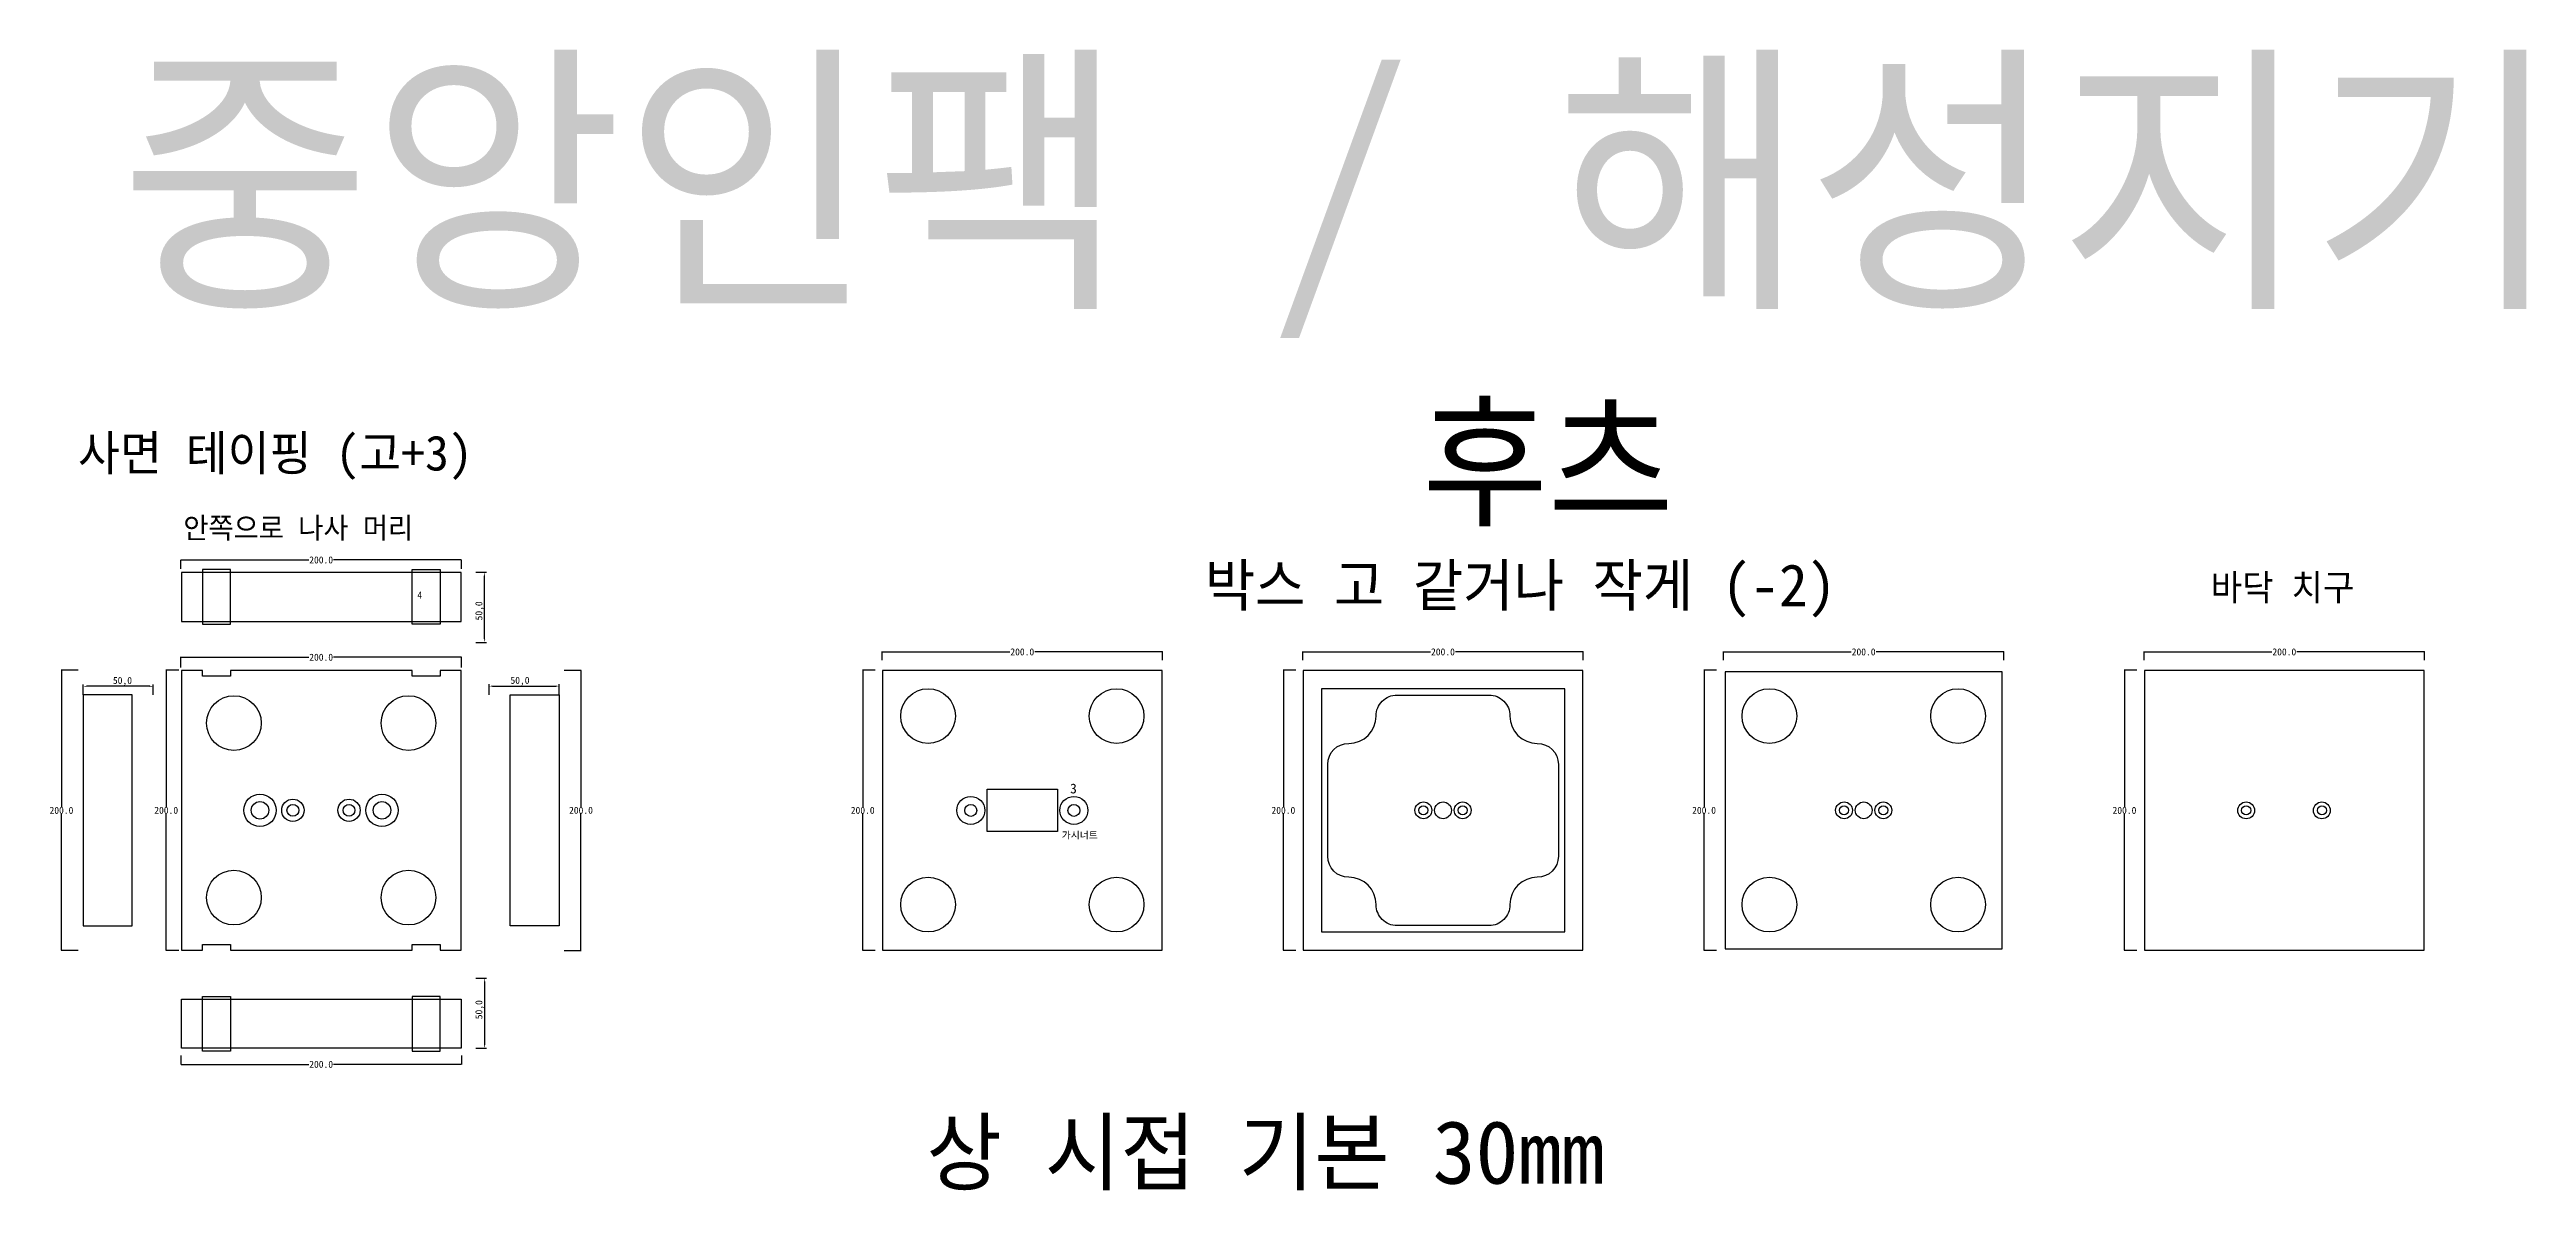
# Model space of a CAD drawing. Header units: millimetres. Extents: x 484 to 2250, y 265 to 1079.
import ezdxf

# ---------------------------------------------------------------- set-up
doc = ezdxf.new("R2010")
doc.units = ezdxf.units.MM
for name, color, linetype in [('TEXT', 7, 'Continuous'), ('볼트 구멍', 7, 'Continuous'), ('치구', 7, 'Continuous'), ('치수', 7, 'Continuous')]:
    doc.layers.add(name, color=color, linetype=linetype)
doc.dimstyles.new('ISO-25', dxfattribs={"dimtxt": 2.5, "dimasz": 2.5, "dimexe": 1.25, "dimexo": 0.625, "dimtad": 1, "dimtxsty": 'Standard', "dimcen": 2.5, "dimadec": 0, "dimazin": 0, "dimtfac": 1, "dimtmove": 0, "dimatfit": 3, "dimfxl": 0, "dimarcsym": 0})
doc.dimstyles.get("Standard").update_dxf_attribs({"dimtxt": 7, "dimasz": 0.18, "dimexe": 0.18, "dimexo": 0.0625, "dimgap": 0.09, "dimtad": 0, "dimtih": 1, "dimtoh": 1, "dimdec": 1, "dimzin": 0, "dimdsep": 46, "dimtxsty": 'Standard', "dimcen": 0.09, "dimadec": 0, "dimazin": 0, "dimtfac": 1, "dimtdec": 1, "dimtofl": 0, "dimtmove": 0, "dimatfit": 3, "dimfxl": 0, "dimtolj": 1, "dimtzin": 0, "dimarcsym": 0})

# ---------------------------------------------------------------- blocks, each defined once
blk = doc.blocks.new('*D20')
at = {"layer": 'Defpoints', "color": 0}
for p in [(1677.3, 643), (1877.3, 648.9), (1877.3, 643)]:
    blk.add_point(p, dxfattribs=at)
at = {"layer": '치수', "color": 0, "lineweight": -2}
for p, q in [((1677.3, 643.1), (1677.3, 649.1)), ((1677.5, 648.9), (1768.5, 648.9)), ((1877.2, 648.9), (1786.2, 648.9)), ((1877.3, 643.1), (1877.3, 649.1))]:
    blk.add_line(p, q, dxfattribs=at)
at = {"layer": '치수', "color": 0}
for points in [[(1677.5, 648.9), (1677.5, 648.9), (1677.3, 648.9)], [(1877.2, 648.9), (1877.2, 648.9), (1877.3, 648.9)]]:
    blk.add_solid(points, dxfattribs=at)
at = {"layer": '치수', "color": 0, "insert": (1777.3, 648.9), "char_height": 5, "attachment_point": 5}
blk.add_mtext('\\A1;200.0', dxfattribs=at)
blk = doc.blocks.new('*D21')
at = {"layer": 'Defpoints', "color": 0}
for p in [(850.5, 635.9), (850.5, 435.9), (862.6, 435.9)]:
    blk.add_point(p, dxfattribs=at)
at = {"layer": '치수', "color": 0, "lineweight": -2}
for p, q in [((850.6, 635.9), (862.7, 635.9)), ((862.6, 635.7), (862.6, 538.5)), ((862.6, 436.1), (862.6, 533.3)), ((850.6, 435.9), (862.7, 435.9))]:
    blk.add_line(p, q, dxfattribs=at)
at = {"layer": '치수', "color": 0}
for points in [[(862.5, 635.7), (862.6, 635.7), (862.6, 635.9)], [(862.5, 436.1), (862.6, 436.1), (862.6, 435.9)]]:
    blk.add_solid(points, dxfattribs=at)
at = {"layer": '치수', "color": 0, "insert": (862.6, 535.9), "char_height": 5, "attachment_point": 5}
blk.add_mtext('\\A1;200.0', dxfattribs=at)
blk = doc.blocks.new('*D22')
at = {"layer": 'Defpoints', "color": 0}
for p in [(575.9, 635.9), (566.8, 435.9), (575.9, 435.9)]:
    blk.add_point(p, dxfattribs=at)
at = {"layer": '치수', "color": 0, "lineweight": -2}
for p, q in [((575.8, 635.9), (566.6, 635.9)), ((566.8, 635.7), (566.8, 538.5)), ((566.8, 436.1), (566.8, 533.3)), ((575.8, 435.9), (566.6, 435.9))]:
    blk.add_line(p, q, dxfattribs=at)
at = {"layer": '치수', "color": 0}
for points in [[(566.8, 635.7), (566.8, 635.7), (566.8, 635.9)], [(566.8, 436.1), (566.8, 436.1), (566.8, 435.9)]]:
    blk.add_solid(points, dxfattribs=at)
at = {"layer": '치수', "color": 0, "insert": (566.8, 535.9), "char_height": 5, "attachment_point": 5}
blk.add_mtext('\\A1;200.0', dxfattribs=at)
blk = doc.blocks.new('*D23')
at = {"layer": 'Defpoints', "color": 0}
for p in [(504.2, 635.9), (492.1, 435.9), (504.2, 435.9)]:
    blk.add_point(p, dxfattribs=at)
at = {"layer": '치수', "color": 0, "lineweight": -2}
for p, q in [((504.1, 635.9), (491.9, 635.9)), ((492.1, 635.7), (492.1, 538.5)), ((492.1, 436.1), (492.1, 533.3)), ((504.1, 435.9), (491.9, 435.9))]:
    blk.add_line(p, q, dxfattribs=at)
at = {"layer": '치수', "color": 0}
for points in [[(492.1, 635.7), (492.2, 635.7), (492.1, 635.9)], [(492.1, 436.1), (492.2, 436.1), (492.1, 435.9)]]:
    blk.add_solid(points, dxfattribs=at)
at = {"layer": '치수', "color": 0, "insert": (492.1, 535.9), "char_height": 5, "attachment_point": 5}
blk.add_mtext('\\A1;200.0', dxfattribs=at)
blk = doc.blocks.new('*D24')
at = {"layer": 'Defpoints', "color": 0}
for p in [(577.3, 361.1), (777.3, 361.1), (777.3, 354.7)]:
    blk.add_point(p, dxfattribs=at)
at = {"layer": '치수', "color": 0, "lineweight": -2}
for p, q in [((577.3, 361), (577.3, 354.5)), ((577.5, 354.7), (668.5, 354.7)), ((777.2, 354.7), (686.2, 354.7)), ((777.3, 361), (777.3, 354.5))]:
    blk.add_line(p, q, dxfattribs=at)
at = {"layer": '치수', "color": 0}
for points in [[(577.5, 354.7), (577.5, 354.6), (577.3, 354.7)], [(777.2, 354.7), (777.2, 354.6), (777.3, 354.7)]]:
    blk.add_solid(points, dxfattribs=at)
at = {"layer": '치수', "color": 0, "insert": (677.3, 354.7), "char_height": 5, "attachment_point": 5}
blk.add_mtext('\\A1;200.0', dxfattribs=at)
blk = doc.blocks.new('*D25')
at = {"layer": 'Defpoints', "color": 0}
for p in [(787, 416.2), (787, 366.2), (793.9, 366.2)]:
    blk.add_point(p, dxfattribs=at)
at = {"layer": '치수', "color": 0, "lineweight": -2}
for p, q in [((787.6, 416.2), (795.2, 416.2)), ((793.9, 413.7), (793.9, 368.7)), ((787.6, 366.2), (795.2, 366.2))]:
    blk.add_line(p, q, dxfattribs=at)
at = {"layer": '치수', "color": 0}
for points in [[(793.5, 413.7), (794.3, 413.7), (793.9, 416.2)], [(793.5, 368.7), (794.3, 368.7), (793.9, 366.2)]]:
    blk.add_solid(points, dxfattribs=at)
at = {"layer": '치수', "color": 0, "insert": (790.4, 393.7), "char_height": 5, "attachment_point": 5, "rotation": 90}
blk.add_mtext('50,0', dxfattribs=at)
blk = doc.blocks.new('*D26')
at = {"layer": 'Defpoints', "color": 0}
for p in [(507.6, 624.4), (507.6, 617.7), (557.6, 617.6)]:
    blk.add_point(p, dxfattribs=at)
at = {"layer": '치수', "color": 0, "lineweight": -2}
for p, q in [((507.6, 618.3), (507.6, 625.7)), ((555.1, 624.4), (510.1, 624.4)), ((557.6, 618.2), (557.6, 625.7))]:
    blk.add_line(p, q, dxfattribs=at)
at = {"layer": '치수', "color": 0}
for points in [[(510.1, 624.8), (510.1, 624), (507.6, 624.4)], [(555.1, 624.8), (555.1, 624), (557.6, 624.4)]]:
    blk.add_solid(points, dxfattribs=at)
at = {"layer": '치수', "color": 0, "insert": (535.6, 627.9), "char_height": 5, "attachment_point": 5}
blk.add_mtext('50,0', dxfattribs=at)
blk = doc.blocks.new('*D27')
at = {"layer": 'Defpoints', "color": 0}
for p in [(577.3, 637.7), (777.3, 645.1), (777.3, 637.7)]:
    blk.add_point(p, dxfattribs=at)
at = {"layer": '치수', "color": 0, "lineweight": -2}
for p, q in [((577.3, 637.8), (577.3, 645.3)), ((577.5, 645.1), (668.5, 645.1)), ((777.2, 645.1), (686.2, 645.1)), ((777.3, 637.8), (777.3, 645.3))]:
    blk.add_line(p, q, dxfattribs=at)
at = {"layer": '치수', "color": 0}
for points in [[(577.5, 645.2), (577.5, 645.1), (577.3, 645.1)], [(777.2, 645.2), (777.2, 645.1), (777.3, 645.1)]]:
    blk.add_solid(points, dxfattribs=at)
at = {"layer": '치수', "color": 0, "insert": (677.3, 645.1), "char_height": 5, "attachment_point": 5}
blk.add_mtext('\\A1;200.0', dxfattribs=at)
blk = doc.blocks.new('*D28')
at = {"layer": 'Defpoints', "color": 0}
for p in [(577.3, 708.1), (777.3, 714.5), (777.3, 708.1)]:
    blk.add_point(p, dxfattribs=at)
at = {"layer": '치수', "color": 0, "lineweight": -2}
for p, q in [((577.3, 708.2), (577.3, 714.7)), ((577.5, 714.5), (668.5, 714.5)), ((777.2, 714.5), (686.2, 714.5)), ((777.3, 708.2), (777.3, 714.7))]:
    blk.add_line(p, q, dxfattribs=at)
at = {"layer": '치수', "color": 0}
for points in [[(577.5, 714.5), (577.5, 714.5), (577.3, 714.5)], [(777.2, 714.5), (777.2, 714.5), (777.3, 714.5)]]:
    blk.add_solid(points, dxfattribs=at)
at = {"layer": '치수', "color": 0, "insert": (677.3, 714.5), "char_height": 5, "attachment_point": 5}
blk.add_mtext('\\A1;200.0', dxfattribs=at)
blk = doc.blocks.new('*D29')
at = {"layer": 'Defpoints', "color": 0}
for p in [(787, 705.7), (793.9, 705.7), (787, 655.7)]:
    blk.add_point(p, dxfattribs=at)
at = {"layer": '치수', "color": 0, "lineweight": -2}
for p, q in [((787.6, 705.7), (795.2, 705.7)), ((793.9, 658.2), (793.9, 703.2)), ((787.6, 655.7), (795.2, 655.7))]:
    blk.add_line(p, q, dxfattribs=at)
at = {"layer": '치수', "color": 0}
for points in [[(793.5, 703.2), (794.3, 703.2), (793.9, 705.7)], [(793.5, 658.2), (794.3, 658.2), (793.9, 655.7)]]:
    blk.add_solid(points, dxfattribs=at)
at = {"layer": '치수', "color": 0, "insert": (790.4, 678.2), "char_height": 5, "attachment_point": 5, "rotation": 90}
blk.add_mtext('50,0', dxfattribs=at)
blk = doc.blocks.new('*D30')
at = {"layer": 'Defpoints', "color": 0}
for p in [(847.1, 624.5), (797.1, 617.7), (847.1, 617.7)]:
    blk.add_point(p, dxfattribs=at)
at = {"layer": '치수', "color": 0, "lineweight": -2}
for p, q in [((797.1, 618.3), (797.1, 625.8)), ((799.6, 624.5), (844.6, 624.5)), ((847.1, 618.3), (847.1, 625.8))]:
    blk.add_line(p, q, dxfattribs=at)
at = {"layer": '치수', "color": 0}
for points in [[(799.6, 624.9), (799.6, 624.1), (797.1, 624.5)], [(844.6, 624.9), (844.6, 624.1), (847.1, 624.5)]]:
    blk.add_solid(points, dxfattribs=at)
at = {"layer": '치수', "color": 0, "insert": (819.1, 628), "char_height": 5, "attachment_point": 5}
blk.add_mtext('50,0', dxfattribs=at)
blk = doc.blocks.new('*D31')
at = {"layer": 'Defpoints', "color": 0}
for p in [(1072.5, 635.9), (1063.5, 435.9), (1072.5, 435.9)]:
    blk.add_point(p, dxfattribs=at)
at = {"layer": '치수', "color": 0, "lineweight": -2}
for p, q in [((1072.4, 635.9), (1063.4, 635.9)), ((1063.5, 635.7), (1063.5, 538.5)), ((1063.5, 436.1), (1063.5, 533.3)), ((1072.4, 435.9), (1063.4, 435.9))]:
    blk.add_line(p, q, dxfattribs=at)
at = {"layer": '치수', "color": 0}
for points in [[(1063.5, 635.7), (1063.6, 635.7), (1063.5, 635.9)], [(1063.5, 436.1), (1063.6, 436.1), (1063.5, 435.9)]]:
    blk.add_solid(points, dxfattribs=at)
at = {"layer": '치수', "color": 0, "insert": (1063.5, 535.9), "char_height": 5, "attachment_point": 5}
blk.add_mtext('\\A1;200.0', dxfattribs=at)
blk = doc.blocks.new('*D32')
at = {"layer": 'Defpoints', "color": 0}
for p in [(1372.5, 635.9), (1363.5, 435.9), (1372.5, 435.9)]:
    blk.add_point(p, dxfattribs=at)
at = {"layer": '치수', "color": 0, "lineweight": -2}
for p, q in [((1372.4, 635.9), (1363.4, 635.9)), ((1363.5, 635.7), (1363.5, 538.5)), ((1363.5, 436.1), (1363.5, 533.3)), ((1372.4, 435.9), (1363.4, 435.9))]:
    blk.add_line(p, q, dxfattribs=at)
at = {"layer": '치수', "color": 0}
for points in [[(1363.5, 635.7), (1363.6, 635.7), (1363.5, 635.9)], [(1363.5, 436.1), (1363.6, 436.1), (1363.5, 435.9)]]:
    blk.add_solid(points, dxfattribs=at)
at = {"layer": '치수', "color": 0, "insert": (1363.5, 535.9), "char_height": 5, "attachment_point": 5}
blk.add_mtext('\\A1;200.0', dxfattribs=at)
blk = doc.blocks.new('*D33')
at = {"layer": 'Defpoints', "color": 0}
for p in [(1672.5, 635.9), (1663.5, 435.9), (1672.5, 435.9)]:
    blk.add_point(p, dxfattribs=at)
at = {"layer": '치수', "color": 0, "lineweight": -2}
for p, q in [((1672.4, 635.9), (1663.4, 635.9)), ((1663.5, 635.7), (1663.5, 538.5)), ((1663.5, 436.1), (1663.5, 533.3)), ((1672.4, 435.9), (1663.4, 435.9))]:
    blk.add_line(p, q, dxfattribs=at)
at = {"layer": '치수', "color": 0}
for points in [[(1663.5, 635.7), (1663.6, 635.7), (1663.5, 635.9)], [(1663.5, 436.1), (1663.6, 436.1), (1663.5, 435.9)]]:
    blk.add_solid(points, dxfattribs=at)
at = {"layer": '치수', "color": 0, "insert": (1663.5, 535.9), "char_height": 5, "attachment_point": 5}
blk.add_mtext('\\A1;200.0', dxfattribs=at)
blk = doc.blocks.new('*D34')
at = {"layer": 'Defpoints', "color": 0}
for p in [(1077.3, 643), (1277.3, 648.9), (1277.3, 643)]:
    blk.add_point(p, dxfattribs=at)
at = {"layer": '치수', "color": 0, "lineweight": -2}
for p, q in [((1077.3, 643.1), (1077.3, 649.1)), ((1077.5, 648.9), (1168.5, 648.9)), ((1277.2, 648.9), (1186.2, 648.9)), ((1277.3, 643.1), (1277.3, 649.1))]:
    blk.add_line(p, q, dxfattribs=at)
at = {"layer": '치수', "color": 0}
for points in [[(1077.5, 648.9), (1077.5, 648.9), (1077.3, 648.9)], [(1277.2, 648.9), (1277.2, 648.9), (1277.3, 648.9)]]:
    blk.add_solid(points, dxfattribs=at)
at = {"layer": '치수', "color": 0, "insert": (1177.3, 648.9), "char_height": 5, "attachment_point": 5}
blk.add_mtext('\\A1;200.0', dxfattribs=at)
blk = doc.blocks.new('*D35')
at = {"layer": 'Defpoints', "color": 0}
for p in [(1377.3, 643), (1577.3, 648.9), (1577.3, 643)]:
    blk.add_point(p, dxfattribs=at)
at = {"layer": '치수', "color": 0, "lineweight": -2}
for p, q in [((1377.3, 643.1), (1377.3, 649.1)), ((1377.5, 648.9), (1468.5, 648.9)), ((1577.2, 648.9), (1486.2, 648.9)), ((1577.3, 643.1), (1577.3, 649.1))]:
    blk.add_line(p, q, dxfattribs=at)
at = {"layer": '치수', "color": 0}
for points in [[(1377.5, 648.9), (1377.5, 648.9), (1377.3, 648.9)], [(1577.2, 648.9), (1577.2, 648.9), (1577.3, 648.9)]]:
    blk.add_solid(points, dxfattribs=at)
at = {"layer": '치수', "color": 0, "insert": (1477.3, 648.9), "char_height": 5, "attachment_point": 5}
blk.add_mtext('\\A1;200.0', dxfattribs=at)
blk = doc.blocks.new('*D36')
at = {"layer": 'Defpoints', "color": 0}
for p in [(1972.2, 635.9), (1963.3, 435.9), (1972.2, 435.9)]:
    blk.add_point(p, dxfattribs=at)
at = {"layer": '치수', "color": 0, "lineweight": -2}
for p, q in [((1972.1, 635.9), (1963.1, 635.9)), ((1963.3, 635.7), (1963.3, 538.5)), ((1963.3, 436.1), (1963.3, 533.3)), ((1972.1, 435.9), (1963.1, 435.9))]:
    blk.add_line(p, q, dxfattribs=at)
at = {"layer": '치수', "color": 0}
for points in [[(1963.3, 635.7), (1963.3, 635.7), (1963.3, 635.9)], [(1963.3, 436.1), (1963.3, 436.1), (1963.3, 435.9)]]:
    blk.add_solid(points, dxfattribs=at)
at = {"layer": '치수', "color": 0, "insert": (1963.3, 535.9), "char_height": 5, "attachment_point": 5}
blk.add_mtext('\\A1;200.0', dxfattribs=at)
blk = doc.blocks.new('*D37')
at = {"layer": 'Defpoints', "color": 0}
for p in [(1977.3, 643), (2177.3, 648.9), (2177.3, 643)]:
    blk.add_point(p, dxfattribs=at)
at = {"layer": '치수', "color": 0, "lineweight": -2}
for p, q in [((1977.3, 643.1), (1977.3, 649.1)), ((1977.5, 648.9), (2068.5, 648.9)), ((2177.2, 648.9), (2086.2, 648.9)), ((2177.3, 643.1), (2177.3, 649.1))]:
    blk.add_line(p, q, dxfattribs=at)
at = {"layer": '치수', "color": 0}
for points in [[(1977.5, 648.9), (1977.5, 648.9), (1977.3, 648.9)], [(2177.2, 648.9), (2177.2, 648.9), (2177.3, 648.9)]]:
    blk.add_solid(points, dxfattribs=at)
at = {"layer": '치수', "color": 0, "insert": (2077.3, 648.9), "char_height": 5, "attachment_point": 5}
blk.add_mtext('\\A1;200.0', dxfattribs=at)

msp = doc.modelspace()

# ---------------------------------------------------------------- linework, layer by layer
at = {"layer": '볼트 구멍', "color": 3}
msp.add_lwpolyline([(1202.35, 520.92), (1152.35, 520.92), (1152.35, 550.92), (1202.35, 550.92)], close=True, dxfattribs=at)
at = {"layer": '볼트 구멍', "color": 2}
for centre, radius in [((633.67, 535.92), 11.5), ((657.17, 535.92), 8), ((697.17, 535.92), 8), ((720.67, 535.92), 11.5)]:
    msp.add_circle(centre, radius, dxfattribs=at)
at = {"layer": '볼트 구멍', "color": 3}
for centre, radius in [((633.67, 535.92), 6.25), ((657.17, 535.92), 4.25), ((697.17, 535.92), 4.25), ((720.67, 535.92), 6.25), ((1140.6, 535.86), 4.25), ((1214.1, 535.86), 4.25), ((1463.35, 535.92), 3.25), ((1477.35, 535.92), 6), ((1491.35, 535.92), 3.25), ((1763.35, 535.92), 3.25), ((1777.35, 535.92), 6), ((1791.35, 535.92), 3.25), ((2050.1, 535.86), 3.25), ((2104.1, 535.86), 3.25)]:
    msp.add_circle(centre, radius, dxfattribs=at)
at = {"layer": '볼트 구멍', "color": 1}
for centre in [(1140.6, 535.86), (1214.1, 535.86)]:
    msp.add_circle(centre, 10, dxfattribs=at)
at = {"layer": '볼트 구멍', "color": 6}
for centre in [(1463.35, 535.92), (1491.35, 535.92), (1763.35, 535.92), (1791.35, 535.92), (2050.1, 535.86), (2104.1, 535.86)]:
    msp.add_circle(centre, 6, dxfattribs=at)
at = {"layer": '치구', "color": 1}
for points in [[(592.6, 668.67), (612.6, 668.67), (612.6, 707.67), (592.6, 707.67)], [(762.1, 668.67), (742.1, 668.67), (742.1, 707.67), (762.1, 707.67)], [(592.6, 403.17), (612.6, 403.17), (612.6, 364.18), (592.6, 364.18)], [(762.1, 403.17), (742.1, 403.17), (742.1, 364.18), (762.1, 364.18)]]:
    msp.add_lwpolyline(points, close=True, dxfattribs=at)
at = {"layer": '치구'}
for points in [[(577.6, 670.67), (777.1, 670.67), (777.1, 705.67), (577.6, 705.67)], [(542.6, 618.27), (507.6, 618.27), (507.6, 453.57), (542.6, 453.57)], [(577.6, 436.17), (592.6, 436.17), (592.6, 440.17), (612.6, 440.17), (612.6, 436.17), (742.1, 436.17), (742.1, 440.17), (762.1, 440.17), (762.1, 436.17), (777.1, 436.17), (777.1, 635.67), (762.1, 635.67), (762.1, 631.67), (742.1, 631.67), (742.1, 635.67), (612.6, 635.67), (612.6, 631.67), (592.6, 631.67), (592.6, 635.67), (577.6, 635.67)], [(812.1, 618.27), (847.1, 618.27), (847.1, 453.57), (812.1, 453.57)], [(1077.6, 635.67), (1077.6, 436.17), (1277.1, 436.17), (1277.1, 635.67)], [(1377.6, 635.67), (1377.6, 436.17), (1577.1, 436.17), (1577.1, 635.67)], [(1390.6, 622.67), (1390.6, 449.17), (1564.1, 449.17), (1564.1, 622.67)], [(1678.6, 634.67), (1678.6, 437.17), (1876.1, 437.17), (1876.1, 634.67)], [(1977.6, 635.67), (1977.6, 436.17), (2177.1, 436.17), (2177.1, 635.67)], [(577.6, 401.17), (777.1, 401.17), (777.1, 366.17), (577.6, 366.17)]]:
    msp.add_lwpolyline(points, close=True, dxfattribs=at)
msp.add_lwpolyline([(1444.6, 618.17), (1510.1, 618.17, -0.4142136), (1525.1, 603.17, 0.4142135), (1544.6, 583.67, -0.4142134), (1559.6, 568.67), (1559.6, 503.17, -0.4142134), (1544.6, 488.17, 0.4142135), (1525.1, 468.67, -0.4142136), (1510.1, 453.67), (1444.6, 453.67, -0.4142136), (1429.6, 468.67, 0.4142135), (1410.1, 488.17, -0.4142134), (1395.1, 503.17), (1395.1, 568.67, -0.4142134), (1410.1, 583.67, 0.4142135), (1429.6, 603.17, -0.4142136)], format="xyb", close=True, dxfattribs=at)
for centre in [(1110.1, 603.17), (1244.6, 603.17), (1710.1, 603.17), (1844.6, 603.17), (615.1, 598.17), (739.6, 598.17), (615.1, 473.67), (739.6, 473.67), (1110.1, 468.67), (1244.6, 468.67), (1710.1, 468.67), (1844.6, 468.67)]:
    msp.add_circle(centre, 19.5, dxfattribs=at)

# ---------------------------------------------------------------- texts
at = {"layer": 'TEXT', "color": 3}
for s, height, p in [('중앙인팩 / 해성지기', 150, (533.62, 909.41)), ('상 시접 기본 30mm', 45, (1108.96, 269.59))]:
    msp.add_text(s, height=height, dxfattribs=at).set_placement(p)
at = {"layer": 'TEXT', "color": 1}
for s, height, p in [('후츠', 75, (1462.5, 746.52)), ('안쪽으로 나사 머리', 15, (579, 729.85)), ('박스 고 같거나 작게 (-2)', 30, (1307.45, 681.47)), ('4', 5, (745.91, 686.98))]:
    msp.add_text(s, height=height, dxfattribs=at).set_placement(p)
at = {"layer": 'TEXT', "linetype": 'Continuous'}
for s, height, p in [('사면 테이핑 (고+3)', 25, (503.95, 778.29)), ('바닥 치구', 18.75, (2024.77, 685.54))]:
    msp.add_text(s, height=height, dxfattribs=at).set_placement(p)
at = {"layer": '볼트 구멍', "color": 1}
for s, height, p in [('3', 7, (1211.42, 547.99)), ('가시너트', 5, (1205.43, 515.71))]:
    msp.add_text(s, height=height, dxfattribs=at).set_placement(p)

# ---------------------------------------------------------------- dimensions: what is measured, and where the dimension line sits
at = {"layer": '치수', "color": 4}
for base, p1, p2, dimstyle, override, picture, middle in [((777.35, 714.5), (577.35, 708.1), (777.35, 708.1), 'Standard', {"dimtxt": 5}, '*D28', (677.35, 714.5)), ((847.1, 624.5), (797.1, 617.72), (847.1, 617.72), 'ISO-25', {"dimtxt": 5, "dimdec": 1, "dimzin": 0, "dimtdec": 1}, '*D30', (819.1, 624.5)), ((777.35, 354.66), (577.35, 361.06), (777.35, 361.06), 'Standard', {"dimtxt": 5}, '*D24', (677.35, 354.66))]:
    dim = msp.add_linear_dim(base=base, p1=p1, p2=p2, dimstyle=dimstyle, override=override, dxfattribs=at)
    dim.commit()
    dim.dimension.update_dxf_attribs({"geometry": picture, "text_midpoint": middle, "dimtype": 160})
for base, p1, p2, angle, picture, middle in [((793.92, 705.67), (787.02, 655.67), (787.02, 705.67), 90, '*D29', (793.92, 678.17)), ((507.6, 624.4), (557.6, 617.62), (507.6, 617.72), 180, '*D26', (535.6, 624.4)), ((793.92, 366.17), (787.02, 416.17), (787.02, 366.17), 270, '*D25', (793.92, 393.67))]:
    dim = msp.add_linear_dim(base=base, p1=p1, p2=p2, angle=angle, dimstyle='ISO-25', override={"dimtxt": 5, "dimdec": 1, "dimzin": 0, "dimtdec": 1}, dxfattribs=at)
    dim.commit()
    dim.dimension.update_dxf_attribs({"geometry": picture, "text_midpoint": middle, "dimtype": 160})
for base, p1, p2, picture, middle in [((492.13, 435.92), (504.2, 635.92), (504.2, 435.92), '*D23', (492.13, 535.92)), ((566.82, 435.92), (575.88, 635.92), (575.88, 435.92), '*D22', (566.82, 535.92)), ((862.56, 435.92), (850.49, 635.92), (850.49, 435.92), '*D21', (862.56, 535.92)), ((1063.55, 435.92), (1072.45, 635.92), (1072.45, 435.92), '*D31', (1063.55, 535.92)), ((1363.55, 435.92), (1372.45, 635.92), (1372.45, 435.92), '*D32', (1363.55, 535.92)), ((1663.55, 435.92), (1672.45, 635.92), (1672.45, 435.92), '*D33', (1663.55, 535.92)), ((1963.3, 435.92), (1972.2, 635.92), (1972.2, 435.92), '*D36', (1963.3, 535.92))]:
    dim = msp.add_linear_dim(base=base, p1=p1, p2=p2, angle=90, dimstyle='Standard', override={"dimtxt": 5}, dxfattribs=at)
    dim.commit()
    dim.dimension.update_dxf_attribs({"geometry": picture, "text_midpoint": middle})
for base, p1, p2, picture, middle in [((777.35, 645.15), (577.35, 637.75), (777.35, 637.75), '*D27', (677.35, 645.15)), ((1277.35, 648.91), (1077.35, 643.03), (1277.35, 643.03), '*D34', (1177.35, 648.91)), ((1577.35, 648.91), (1377.35, 643.03), (1577.35, 643.03), '*D35', (1477.35, 648.91)), ((1877.35, 648.91), (1677.35, 643.03), (1877.35, 643.03), '*D20', (1777.35, 648.91)), ((2177.35, 648.91), (1977.35, 643.03), (2177.35, 643.03), '*D37', (2077.35, 648.91))]:
    dim = msp.add_linear_dim(base=base, p1=p1, p2=p2, dimstyle='Standard', override={"dimtxt": 5}, dxfattribs=at)
    dim.commit()
    dim.dimension.update_dxf_attribs({"geometry": picture, "text_midpoint": middle})

doc.saveas('drawing.dxf')
